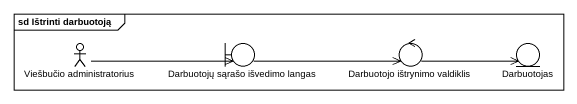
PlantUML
@startuml
mainframe sd Ištrinti darbuotoją
actor "Viešbučio administratorius" as Viešbučio_administratorius
boundary "Darbuotojų sąrašo išvedimo langas" as Darbuotojų_sąrašo_išvedimo
control "Darbuotojo ištrynimo valdiklis" as Darbuotojo_ištrynimo
entity Darbuotojas
Viešbučio_administratorius -right-> Darbuotojų_sąrašo_išvedimo
Darbuotojų_sąrašo_išvedimo -right-> Darbuotojo_ištrynimo
Darbuotojo_ištrynimo -right-> Darbuotojas
@enduml
